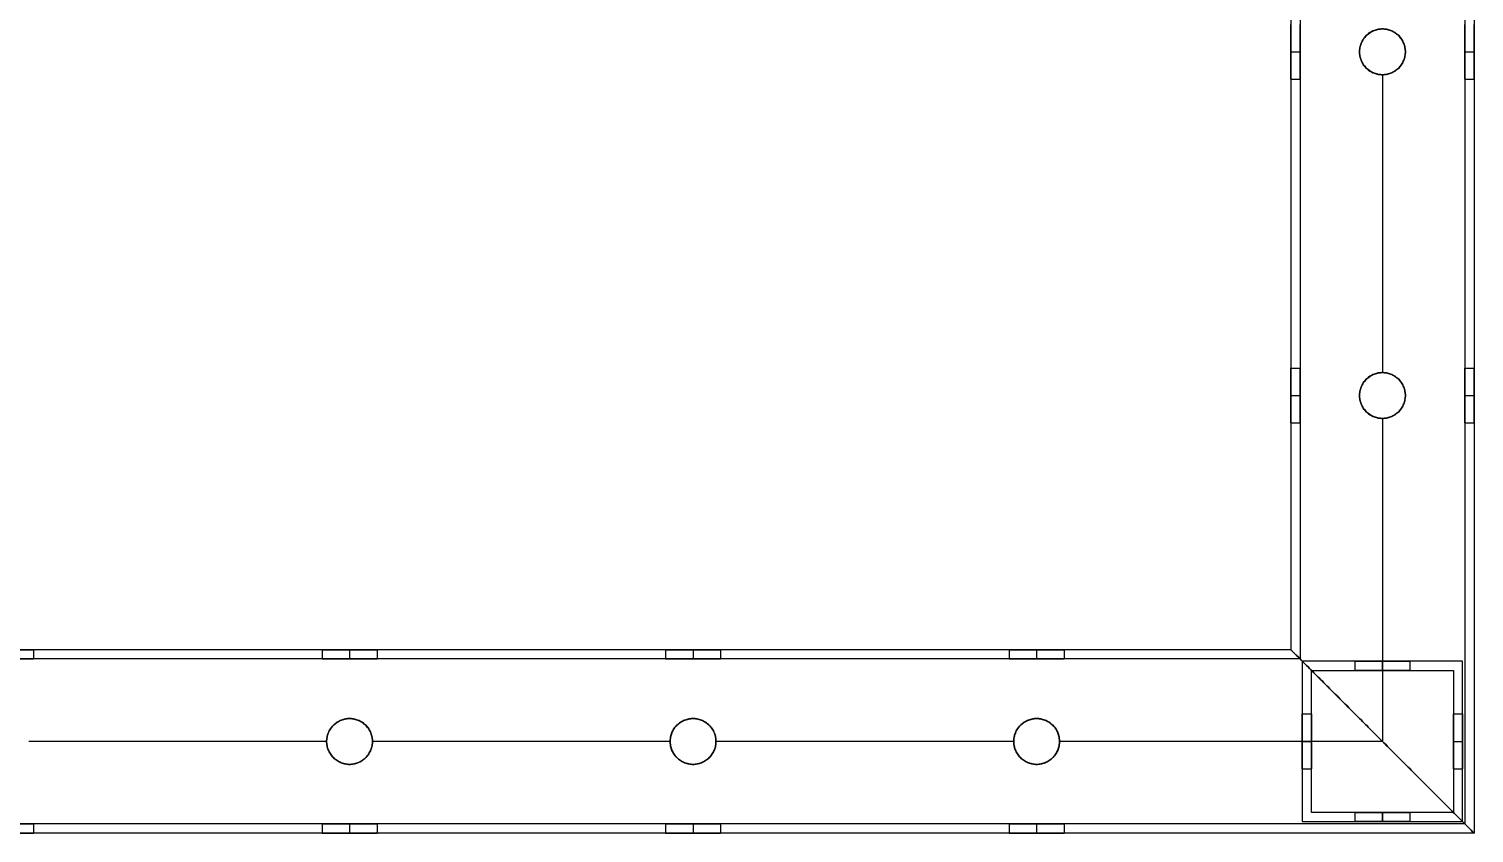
# Model space of a CAD drawing. Header units: millimetres. Extents: x 1279 to 9834, y -699 to 998.
# Drawn here: x 7356 to 7671.5, y -605.7 to -430.2 of the extents above; entities that cross this region are included whole.
import ezdxf

# ---------------------------------------------------------------- set-up
doc = ezdxf.new("R2010")
doc.units = ezdxf.units.MM
doc.header["$MEASUREMENT"] = 0
doc.layers.add('staal', color=7, linetype='Continuous', true_color=0x4c4c4c)

msp = doc.modelspace()

# ---------------------------------------------------------------- linework, layer by layer
at = {"layer": 'staal'}
for p, q in [((7651.49, -430.2, 1923.19), (7651.49, -430.2, 1925.19)), ((7651.49, -430.2, 1885.19), (7651.49, -430.2, 1887.19)), ((7631.49, -435.2, 1899.19), (7633.49, -435.2, 1899.19)), ((7631.49, -435.2, 1911.19), (7633.49, -435.2, 1911.19)), ((7646.49, -435.2, 1885.19), (7646.49, -435.2, 1887.19)), ((7646.49, -435.2, 1923.19), (7646.49, -435.2, 1925.19)), ((7656.49, -435.2, 1923.19), (7656.49, -435.2, 1925.19)), ((7656.49, -435.2, 1885.19), (7656.49, -435.2, 1887.19)), ((7669.49, -435.2, 1899.19), (7671.49, -435.2, 1899.19)), ((7669.49, -435.2, 1911.19), (7671.49, -435.2, 1911.19)), ((7631.49, -441.2, 1905.19), (7633.49, -441.2, 1905.19)), ((7651.49, -440.2, 1923.19), (7651.49, -440.2, 1925.19)), ((7651.49, -440.2, 1885.19), (7651.49, -440.2, 1887.19)), ((7669.49, -441.2, 1905.19), (7671.49, -441.2, 1905.19)), ((7631.49, -504.2, 1905.19), (7633.49, -504.2, 1905.19)), ((7669.49, -504.2, 1905.19), (7671.49, -504.2, 1905.19)), ((7651.49, -505.2, 1923.19), (7651.49, -505.2, 1925.19)), ((7651.49, -505.2, 1885.19), (7651.49, -505.2, 1887.19)), ((7631.49, -510.2, 1899.19), (7633.49, -510.2, 1899.19)), ((7631.49, -510.2, 1911.19), (7633.49, -510.2, 1911.19)), ((7646.49, -510.2, 1885.19), (7646.49, -510.2, 1887.19)), ((7646.49, -510.2, 1923.19), (7646.49, -510.2, 1925.19)), ((7656.49, -510.2, 1923.19), (7656.49, -510.2, 1925.19)), ((7656.49, -510.2, 1885.19), (7656.49, -510.2, 1887.19)), ((7669.49, -510.2, 1899.19), (7671.49, -510.2, 1899.19)), ((7669.49, -510.2, 1911.19), (7671.49, -510.2, 1911.19)), ((7631.49, -516.2, 1905.19), (7633.49, -516.2, 1905.19)), ((7651.49, -515.2, 1923.19), (7651.49, -515.2, 1925.19)), ((7651.49, -515.2, 1885.19), (7651.49, -515.2, 1887.19)), ((7669.49, -516.2, 1905.19), (7671.49, -516.2, 1905.19)), ((7356.99, -565.7, 1905.19), (7356.99, -567.7, 1905.19)), ((7419.99, -565.7, 1905.19), (7419.99, -567.7, 1905.19)), ((7425.99, -565.7, 1911.19), (7425.99, -567.7, 1911.19)), ((7425.99, -565.7, 1899.19), (7425.99, -567.7, 1899.19)), ((7431.99, -565.7, 1905.19), (7431.99, -567.7, 1905.19)), ((7494.99, -565.7, 1905.19), (7494.99, -567.7, 1905.19)), ((7500.99, -565.7, 1911.19), (7500.99, -567.7, 1911.19)), ((7500.99, -565.7, 1899.19), (7500.99, -567.7, 1899.19)), ((7506.99, -565.7, 1905.19), (7506.99, -567.7, 1905.19)), ((7569.99, -565.7, 1905.19), (7569.99, -567.7, 1905.19)), ((7575.99, -565.7, 1911.19), (7575.99, -567.7, 1911.19)), ((7575.99, -565.7, 1899.19), (7575.99, -567.7, 1899.19)), ((7581.99, -565.7, 1905.19), (7581.99, -567.7, 1905.19)), ((7671.49, -605.7, 1885.19), (7631.49, -565.7, 1885.19)), ((7631.49, -565.7, 1910.19), (7633.49, -567.7, 1910.19)), ((7645.49, -568.2, 2590.82), (7645.49, -570.2, 2590.82)), ((7645.49, -568.2, 2515.82), (7645.49, -570.2, 2515.82)), ((7651.49, -570.2, 2460.32), (7651.49, -568.2, 2460.32)), ((7651.49, -570.2, 2628.32), (7651.49, -568.2, 2628.32)), ((7651.49, -568.2, 2596.82), (7651.49, -570.2, 2596.82)), ((7651.49, -568.2, 2584.82), (7651.49, -570.2, 2584.82)), ((7651.49, -568.2, 2521.82), (7651.49, -570.2, 2521.82)), ((7651.49, -568.2, 2509.82), (7651.49, -570.2, 2509.82)), ((7657.49, -568.2, 2590.82), (7657.49, -570.2, 2590.82)), ((7657.49, -568.2, 2515.82), (7657.49, -570.2, 2515.82)), ((7633.99, -579.7, 2515.82), (7635.99, -579.7, 2515.82)), ((7633.99, -579.7, 2590.82), (7635.99, -579.7, 2590.82)), ((7666.99, -579.7, 2515.82), (7668.99, -579.7, 2515.82)), ((7666.99, -579.7, 2590.82), (7668.99, -579.7, 2590.82)), ((7425.99, -580.7, 1885.19), (7425.99, -580.7, 1887.19)), ((7425.99, -580.7, 1923.19), (7425.99, -580.7, 1925.19)), ((7500.99, -580.7, 1885.19), (7500.99, -580.7, 1887.19)), ((7500.99, -580.7, 1923.19), (7500.99, -580.7, 1925.19)), ((7575.99, -580.7, 1885.19), (7575.99, -580.7, 1887.19)), ((7575.99, -580.7, 1923.19), (7575.99, -580.7, 1925.19)), ((7420.99, -585.7, 1923.19), (7420.99, -585.7, 1925.19)), ((7420.99, -585.7, 1885.19), (7420.99, -585.7, 1887.19)), ((7430.99, -585.7, 1923.19), (7430.99, -585.7, 1925.19)), ((7430.99, -585.7, 1885.19), (7430.99, -585.7, 1887.19)), ((7495.99, -585.7, 1923.19), (7495.99, -585.7, 1925.19)), ((7495.99, -585.7, 1885.19), (7495.99, -585.7, 1887.19)), ((7505.99, -585.7, 1923.19), (7505.99, -585.7, 1925.19)), ((7505.99, -585.7, 1885.19), (7505.99, -585.7, 1887.19)), ((7570.99, -585.7, 1923.19), (7570.99, -585.7, 1925.19)), ((7570.99, -585.7, 1885.19), (7570.99, -585.7, 1887.19)), ((7580.99, -585.7, 1923.19), (7580.99, -585.7, 1925.19)), ((7580.99, -585.7, 1885.19), (7580.99, -585.7, 1887.19)), ((7633.99, -585.7, 2460.32), (7635.99, -585.7, 2460.32)), ((7633.99, -585.7, 2628.32), (7635.99, -585.7, 2628.32)), ((7633.99, -585.7, 2521.82), (7635.99, -585.7, 2521.82)), ((7633.99, -585.7, 2509.82), (7635.99, -585.7, 2509.82)), ((7633.99, -585.7, 2596.82), (7635.99, -585.7, 2596.82)), ((7633.99, -585.7, 2584.82), (7635.99, -585.7, 2584.82)), ((7666.99, -585.7, 2460.32), (7668.99, -585.7, 2460.32)), ((7666.99, -585.7, 2628.32), (7668.99, -585.7, 2628.32)), ((7666.99, -585.7, 2521.82), (7668.99, -585.7, 2521.82)), ((7666.99, -585.7, 2509.82), (7668.99, -585.7, 2509.82)), ((7666.99, -585.7, 2596.82), (7668.99, -585.7, 2596.82)), ((7666.99, -585.7, 2584.82), (7668.99, -585.7, 2584.82)), ((7425.99, -590.7, 1923.19), (7425.99, -590.7, 1925.19)), ((7425.99, -590.7, 1885.19), (7425.99, -590.7, 1887.19)), ((7500.99, -590.7, 1923.19), (7500.99, -590.7, 1925.19)), ((7500.99, -590.7, 1885.19), (7500.99, -590.7, 1887.19)), ((7575.99, -590.7, 1923.19), (7575.99, -590.7, 1925.19)), ((7575.99, -590.7, 1885.19), (7575.99, -590.7, 1887.19)), ((7633.99, -591.7, 2515.82), (7635.99, -591.7, 2515.82)), ((7633.99, -591.7, 2590.82), (7635.99, -591.7, 2590.82)), ((7666.99, -591.7, 2515.82), (7668.99, -591.7, 2515.82)), ((7666.99, -591.7, 2590.82), (7668.99, -591.7, 2590.82)), ((7645.49, -601.2, 2590.82), (7645.49, -603.2, 2590.82)), ((7645.49, -601.2, 2515.82), (7645.49, -603.2, 2515.82)), ((7651.49, -603.2, 2460.32), (7651.49, -601.2, 2460.32)), ((7651.49, -603.2, 2628.32), (7651.49, -601.2, 2628.32)), ((7651.49, -601.2, 2596.82), (7651.49, -603.2, 2596.82)), ((7651.49, -601.2, 2584.82), (7651.49, -603.2, 2584.82)), ((7651.49, -601.2, 2521.82), (7651.49, -603.2, 2521.82)), ((7651.49, -601.2, 2509.82), (7651.49, -603.2, 2509.82)), ((7657.49, -601.2, 2590.82), (7657.49, -603.2, 2590.82)), ((7657.49, -601.2, 2515.82), (7657.49, -603.2, 2515.82)), ((7356.99, -603.7, 1905.19), (7356.99, -605.7, 1905.19)), ((7419.99, -603.7, 1905.19), (7419.99, -605.7, 1905.19)), ((7425.99, -603.7, 1911.19), (7425.99, -605.7, 1911.19)), ((7425.99, -603.7, 1899.19), (7425.99, -605.7, 1899.19)), ((7431.99, -603.7, 1905.19), (7431.99, -605.7, 1905.19)), ((7494.99, -603.7, 1905.19), (7494.99, -605.7, 1905.19)), ((7500.99, -603.7, 1911.19), (7500.99, -605.7, 1911.19)), ((7500.99, -603.7, 1899.19), (7500.99, -605.7, 1899.19)), ((7506.99, -603.7, 1905.19), (7506.99, -605.7, 1905.19)), ((7569.99, -603.7, 1905.19), (7569.99, -605.7, 1905.19)), ((7575.99, -603.7, 1911.19), (7575.99, -605.7, 1911.19)), ((7575.99, -603.7, 1899.19), (7575.99, -605.7, 1899.19)), ((7581.99, -603.7, 1905.19), (7581.99, -605.7, 1905.19)), ((7669.49, -603.7, 1910.19), (7671.49, -605.7, 1910.19))]:
    msp.add_line(p, q, dxfattribs=at)
for points in [[(6355.49, 710.3), (7671.49, 710.3), (7671.49, -605.7), (6355.49, -605.7)], [(6395.49, 670.3), (7631.49, 670.3), (7631.49, -565.7), (6395.49, -565.7)]]:
    msp.add_lwpolyline(points, close=True, dxfattribs=at)
for centre in [(7651.49, -435.2, 1885.19), (7651.49, -435.2, 1924.19), (7651.49, -435.2, 1886.19), (7651.49, -510.2, 1885.19), (7651.49, -510.2, 1924.19), (7651.49, -510.2, 1886.19), (7425.99, -585.7, 1885.19), (7425.99, -585.7, 1924.19), (7425.99, -585.7, 1886.19), (7500.99, -585.7, 1885.19), (7500.99, -585.7, 1924.19), (7500.99, -585.7, 1886.19), (7575.99, -585.7, 1885.19), (7575.99, -585.7, 1924.19), (7575.99, -585.7, 1886.19)]:
    msp.add_circle(centre, 5, dxfattribs=at)
for points in [[(7671.49, 710.3, 1885.19), (7671.49, 52.3, 1885.19), (7671.49, -605.7, 1885.19)], [(7671.49, 710.3, 1925.19), (7671.49, 52.3, 1925.19), (7671.49, -605.7, 1925.19)], [(7669.49, 708.3, 1923.19), (7669.49, 52.3, 1923.19), (7669.49, -603.7, 1923.19)], [(7669.49, 708.3, 1887.19), (7669.49, 52.3, 1887.19), (7669.49, -603.7, 1887.19)], [(7633.49, 672.3, 1923.19), (7633.49, 52.3, 1923.19), (7633.49, -567.7, 1923.19)], [(7633.49, 672.3, 1887.19), (7633.49, 52.3, 1887.19), (7633.49, -567.7, 1887.19)], [(7631.49, 670.3, 1885.19), (7631.49, 52.3, 1885.19), (7631.49, -565.7, 1885.19)], [(7631.49, 670.3, 1925.19), (7631.49, 52.3, 1925.19), (7631.49, -565.7, 1925.19)], [(7631.49, -441.2, 1905.19), (7631.49, -472.7, 1905.19), (7631.49, -504.2, 1905.19)], [(7633.49, -441.2, 1905.19), (7633.49, -472.7, 1905.19), (7633.49, -504.2, 1905.19)], [(7651.49, -440.2, 1925.19), (7651.49, -472.7, 1925.19), (7651.49, -505.2, 1925.19)], [(7651.49, -440.2, 1923.19), (7651.49, -472.7, 1923.19), (7651.49, -505.2, 1923.19)], [(7651.49, -440.2, 1887.19), (7651.49, -472.7, 1887.19), (7651.49, -505.2, 1887.19)], [(7651.49, -440.2, 1885.19), (7651.49, -472.7, 1885.19), (7651.49, -505.2, 1885.19)], [(7669.49, -441.2, 1905.19), (7669.49, -472.7, 1905.19), (7669.49, -504.2, 1905.19)], [(7671.49, -441.2, 1905.19), (7671.49, -472.7, 1905.19), (7671.49, -504.2, 1905.19)], [(7631.49, -516.2, 1905.19), (7631.49, -540.95, 1905.19), (7631.49, -565.7, 1905.19)], [(7633.49, -516.2, 1905.19), (7633.49, -541.95, 1905.19), (7633.49, -567.7, 1905.19)], [(7651.49, -515.2, 1925.19), (7651.49, -550.45, 1925.19), (7651.49, -585.7, 1925.19)], [(7651.49, -515.2, 1923.19), (7651.49, -550.45, 1923.19), (7651.49, -585.7, 1923.19)], [(7651.49, -515.2, 1887.19), (7651.49, -550.45, 1887.19), (7651.49, -585.7, 1887.19)], [(7651.49, -515.2, 1885.19), (7651.49, -550.45, 1885.19), (7651.49, -585.7, 1885.19)], [(7669.49, -516.2, 1905.19), (7669.49, -559.95, 1905.19), (7669.49, -603.7, 1905.19)], [(7671.49, -516.2, 1905.19), (7671.49, -560.95, 1905.19), (7671.49, -605.7, 1905.19)], [(7633.49, -567.7, 1923.19), (7013.49, -567.7, 1923.19), (6393.49, -567.7, 1923.19)], [(7633.49, -567.7, 1887.19), (7013.49, -567.7, 1887.19), (6393.49, -567.7, 1887.19)], [(7631.49, -565.7, 1885.19), (7013.49, -565.7, 1885.19), (6395.49, -565.7, 1885.19)], [(7631.49, -565.7, 1925.19), (7013.49, -565.7, 1925.19), (6395.49, -565.7, 1925.19)], [(7419.99, -565.7, 1905.19), (7388.49, -565.7, 1905.19), (7356.99, -565.7, 1905.19)], [(7419.99, -567.7, 1905.19), (7388.49, -567.7, 1905.19), (7356.99, -567.7, 1905.19)], [(7494.99, -565.7, 1905.19), (7463.49, -565.7, 1905.19), (7431.99, -565.7, 1905.19)], [(7494.99, -567.7, 1905.19), (7463.49, -567.7, 1905.19), (7431.99, -567.7, 1905.19)], [(7569.99, -565.7, 1905.19), (7538.49, -565.7, 1905.19), (7506.99, -565.7, 1905.19)], [(7569.99, -567.7, 1905.19), (7538.49, -567.7, 1905.19), (7506.99, -567.7, 1905.19)], [(7631.49, -565.7, 1905.19), (7606.74, -565.7, 1905.19), (7581.99, -565.7, 1905.19)], [(7633.49, -567.7, 1905.19), (7607.74, -567.7, 1905.19), (7581.99, -567.7, 1905.19)], [(7631.49, -565.7, 1885.19), (7631.49, -565.7, 1905.19), (7631.49, -565.7, 1925.19)], [(7671.49, -605.7, 1925.19), (7651.49, -585.7, 1925.19), (7631.49, -565.7, 1925.19)], [(7671.49, -605.7, 1885.19), (7651.49, -585.7, 1885.19), (7631.49, -565.7, 1885.19)], [(7631.49, -565.7, 1885.19), (7631.49, -565.7, 1905.19), (7631.49, -565.7, 1925.19)], [(7631.49, -565.7, 1925.19), (7651.49, -585.7, 1925.19), (7671.49, -605.7, 1925.19)], [(7633.49, -567.7, 1910.19), (7632.49, -566.7, 1910.19), (7631.49, -565.7, 1910.19)], [(7633.49, -567.7, 1923.19), (7651.49, -585.7, 1923.19), (7669.49, -603.7, 1923.19)], [(7633.49, -567.7, 1887.19), (7633.49, -567.7, 1905.19), (7633.49, -567.7, 1923.19)], [(7669.49, -603.7, 1887.19), (7651.49, -585.7, 1887.19), (7633.49, -567.7, 1887.19)], [(7669.49, -603.7, 1923.19), (7651.49, -585.7, 1923.19), (7633.49, -567.7, 1923.19)], [(7633.49, -567.7, 1923.19), (7633.49, -567.7, 1905.19), (7633.49, -567.7, 1887.19)], [(7633.49, -567.7, 1887.19), (7651.49, -585.7, 1887.19), (7669.49, -603.7, 1887.19)], [(7668.99, -568.2, 2460.32), (7651.49, -568.2, 2460.32), (7633.99, -568.2, 2460.32)], [(7633.99, -568.2, 2460.32), (7633.99, -568.2, 2544.32), (7633.99, -568.2, 2628.32)], [(7668.99, -568.2, 2628.32), (7651.49, -568.2, 2628.32), (7633.99, -568.2, 2628.32)], [(7633.99, -568.2, 2460.32), (7633.99, -585.7, 2460.32), (7633.99, -603.2, 2460.32)], [(7633.99, -568.2, 2628.32), (7633.99, -585.7, 2628.32), (7633.99, -603.2, 2628.32)], [(7668.99, -568.2, 2544.32), (7651.49, -568.2, 2544.32), (7633.99, -568.2, 2544.32)], [(7633.99, -568.2, 2544.32), (7633.99, -585.7, 2544.32), (7633.99, -603.2, 2544.32)], [(7635.99, -601.2, 2460.32), (7635.99, -585.7, 2460.32), (7635.99, -570.2, 2460.32)], [(7635.99, -570.2, 2460.32), (7635.99, -570.2, 2544.32), (7635.99, -570.2, 2628.32)], [(7635.99, -601.2, 2628.32), (7635.99, -585.7, 2628.32), (7635.99, -570.2, 2628.32)], [(7635.99, -570.2, 2460.32), (7651.49, -570.2, 2460.32), (7666.99, -570.2, 2460.32)], [(7635.99, -570.2, 2628.32), (7651.49, -570.2, 2628.32), (7666.99, -570.2, 2628.32)], [(7635.99, -601.2, 2544.32), (7635.99, -585.7, 2544.32), (7635.99, -570.2, 2544.32)], [(7635.99, -570.2, 2544.32), (7651.49, -570.2, 2544.32), (7666.99, -570.2, 2544.32)], [(7651.49, -568.2, 2460.32), (7651.49, -568.2, 2485.07), (7651.49, -568.2, 2509.82)], [(7651.49, -568.2, 2521.82), (7651.49, -568.2, 2553.32), (7651.49, -568.2, 2584.82)], [(7651.49, -568.2, 2596.82), (7651.49, -568.2, 2612.57), (7651.49, -568.2, 2628.32)], [(7651.49, -570.2, 2460.32), (7651.49, -570.2, 2485.07), (7651.49, -570.2, 2509.82)], [(7651.49, -570.2, 2521.82), (7651.49, -570.2, 2553.32), (7651.49, -570.2, 2584.82)], [(7651.49, -570.2, 2596.82), (7651.49, -570.2, 2612.57), (7651.49, -570.2, 2628.32)], [(7666.99, -570.2, 2460.32), (7666.99, -570.2, 2544.32), (7666.99, -570.2, 2628.32)], [(7666.99, -570.2, 2460.32), (7666.99, -585.7, 2460.32), (7666.99, -601.2, 2460.32)], [(7666.99, -570.2, 2628.32), (7666.99, -585.7, 2628.32), (7666.99, -601.2, 2628.32)], [(7666.99, -570.2, 2544.32), (7666.99, -585.7, 2544.32), (7666.99, -601.2, 2544.32)], [(7668.99, -603.2, 2460.32), (7668.99, -585.7, 2460.32), (7668.99, -568.2, 2460.32)], [(7668.99, -568.2, 2460.32), (7668.99, -568.2, 2544.32), (7668.99, -568.2, 2628.32)], [(7668.99, -603.2, 2628.32), (7668.99, -585.7, 2628.32), (7668.99, -568.2, 2628.32)], [(7668.99, -603.2, 2544.32), (7668.99, -585.7, 2544.32), (7668.99, -568.2, 2544.32)], [(7420.99, -585.7, 1925.19), (7388.49, -585.7, 1925.19), (7355.99, -585.7, 1925.19)], [(7420.99, -585.7, 1923.19), (7388.49, -585.7, 1923.19), (7355.99, -585.7, 1923.19)], [(7420.99, -585.7, 1887.19), (7388.49, -585.7, 1887.19), (7355.99, -585.7, 1887.19)], [(7420.99, -585.7, 1885.19), (7388.49, -585.7, 1885.19), (7355.99, -585.7, 1885.19)], [(7495.99, -585.7, 1925.19), (7463.49, -585.7, 1925.19), (7430.99, -585.7, 1925.19)], [(7495.99, -585.7, 1923.19), (7463.49, -585.7, 1923.19), (7430.99, -585.7, 1923.19)], [(7495.99, -585.7, 1887.19), (7463.49, -585.7, 1887.19), (7430.99, -585.7, 1887.19)], [(7495.99, -585.7, 1885.19), (7463.49, -585.7, 1885.19), (7430.99, -585.7, 1885.19)], [(7570.99, -585.7, 1925.19), (7538.49, -585.7, 1925.19), (7505.99, -585.7, 1925.19)], [(7570.99, -585.7, 1923.19), (7538.49, -585.7, 1923.19), (7505.99, -585.7, 1923.19)], [(7570.99, -585.7, 1887.19), (7538.49, -585.7, 1887.19), (7505.99, -585.7, 1887.19)], [(7570.99, -585.7, 1885.19), (7538.49, -585.7, 1885.19), (7505.99, -585.7, 1885.19)], [(7651.49, -585.7, 1925.19), (7616.24, -585.7, 1925.19), (7580.99, -585.7, 1925.19)], [(7651.49, -585.7, 1923.19), (7616.24, -585.7, 1923.19), (7580.99, -585.7, 1923.19)], [(7651.49, -585.7, 1887.19), (7616.24, -585.7, 1887.19), (7580.99, -585.7, 1887.19)], [(7651.49, -585.7, 1885.19), (7616.24, -585.7, 1885.19), (7580.99, -585.7, 1885.19)], [(7633.99, -585.7, 2460.32), (7633.99, -585.7, 2485.07), (7633.99, -585.7, 2509.82)], [(7633.99, -585.7, 2521.82), (7633.99, -585.7, 2553.32), (7633.99, -585.7, 2584.82)], [(7633.99, -585.7, 2596.82), (7633.99, -585.7, 2612.57), (7633.99, -585.7, 2628.32)], [(7635.99, -585.7, 2460.32), (7635.99, -585.7, 2485.07), (7635.99, -585.7, 2509.82)], [(7635.99, -585.7, 2521.82), (7635.99, -585.7, 2553.32), (7635.99, -585.7, 2584.82)], [(7635.99, -585.7, 2596.82), (7635.99, -585.7, 2612.57), (7635.99, -585.7, 2628.32)], [(7651.49, -585.7, 1885.19), (7651.49, -585.7, 1886.19), (7651.49, -585.7, 1887.19)], [(7651.49, -585.7, 1923.19), (7651.49, -585.7, 1924.19), (7651.49, -585.7, 1925.19)], [(7651.64, -585.85, 1925.19), (7651.64, -585.85, 1924.19), (7651.64, -585.85, 1923.19)], [(7651.64, -585.85, 1887.19), (7651.64, -585.85, 1886.19), (7651.64, -585.85, 1885.19)], [(7666.99, -585.7, 2460.32), (7666.99, -585.7, 2485.07), (7666.99, -585.7, 2509.82)], [(7666.99, -585.7, 2521.82), (7666.99, -585.7, 2553.32), (7666.99, -585.7, 2584.82)], [(7666.99, -585.7, 2596.82), (7666.99, -585.7, 2612.57), (7666.99, -585.7, 2628.32)], [(7668.99, -585.7, 2460.32), (7668.99, -585.7, 2485.07), (7668.99, -585.7, 2509.82)], [(7668.99, -585.7, 2521.82), (7668.99, -585.7, 2553.32), (7668.99, -585.7, 2584.82)], [(7668.99, -585.7, 2596.82), (7668.99, -585.7, 2612.57), (7668.99, -585.7, 2628.32)], [(7635.99, -601.2, 2460.32), (7635.99, -601.2, 2544.32), (7635.99, -601.2, 2628.32)], [(7666.99, -601.2, 2460.32), (7651.49, -601.2, 2460.32), (7635.99, -601.2, 2460.32)], [(7666.99, -601.2, 2628.32), (7651.49, -601.2, 2628.32), (7635.99, -601.2, 2628.32)], [(7666.99, -601.2, 2544.32), (7651.49, -601.2, 2544.32), (7635.99, -601.2, 2544.32)], [(7651.49, -601.2, 2460.32), (7651.49, -601.2, 2485.07), (7651.49, -601.2, 2509.82)], [(7651.49, -601.2, 2521.82), (7651.49, -601.2, 2553.32), (7651.49, -601.2, 2584.82)], [(7651.49, -601.2, 2596.82), (7651.49, -601.2, 2612.57), (7651.49, -601.2, 2628.32)], [(7666.99, -601.2, 2460.32), (7666.99, -601.2, 2544.32), (7666.99, -601.2, 2628.32)], [(7671.49, -605.7, 1885.19), (7013.49, -605.7, 1885.19), (6355.49, -605.7, 1885.19)], [(7671.49, -605.7, 1925.19), (7013.49, -605.7, 1925.19), (6355.49, -605.7, 1925.19)], [(7669.49, -603.7, 1923.19), (7013.49, -603.7, 1923.19), (6357.49, -603.7, 1923.19)], [(7669.49, -603.7, 1887.19), (7013.49, -603.7, 1887.19), (6357.49, -603.7, 1887.19)], [(7419.99, -603.7, 1905.19), (7388.49, -603.7, 1905.19), (7356.99, -603.7, 1905.19)], [(7419.99, -605.7, 1905.19), (7388.49, -605.7, 1905.19), (7356.99, -605.7, 1905.19)], [(7494.99, -603.7, 1905.19), (7463.49, -603.7, 1905.19), (7431.99, -603.7, 1905.19)], [(7494.99, -605.7, 1905.19), (7463.49, -605.7, 1905.19), (7431.99, -605.7, 1905.19)], [(7569.99, -603.7, 1905.19), (7538.49, -603.7, 1905.19), (7506.99, -603.7, 1905.19)], [(7569.99, -605.7, 1905.19), (7538.49, -605.7, 1905.19), (7506.99, -605.7, 1905.19)], [(7669.49, -603.7, 1905.19), (7625.74, -603.7, 1905.19), (7581.99, -603.7, 1905.19)], [(7671.49, -605.7, 1905.19), (7626.74, -605.7, 1905.19), (7581.99, -605.7, 1905.19)], [(7633.99, -603.2, 2460.32), (7651.49, -603.2, 2460.32), (7668.99, -603.2, 2460.32)], [(7633.99, -603.2, 2628.32), (7651.49, -603.2, 2628.32), (7668.99, -603.2, 2628.32)], [(7633.99, -603.2, 2460.32), (7633.99, -603.2, 2544.32), (7633.99, -603.2, 2628.32)], [(7633.99, -603.2, 2544.32), (7651.49, -603.2, 2544.32), (7668.99, -603.2, 2544.32)], [(7651.49, -603.2, 2460.32), (7651.49, -603.2, 2485.07), (7651.49, -603.2, 2509.82)], [(7651.49, -603.2, 2521.82), (7651.49, -603.2, 2553.32), (7651.49, -603.2, 2584.82)], [(7651.49, -603.2, 2596.82), (7651.49, -603.2, 2612.57), (7651.49, -603.2, 2628.32)], [(7668.99, -603.2, 2460.32), (7668.99, -603.2, 2544.32), (7668.99, -603.2, 2628.32)], [(7669.49, -603.7, 1923.19), (7669.49, -603.7, 1905.19), (7669.49, -603.7, 1887.19)], [(7669.49, -603.7, 1887.19), (7669.49, -603.7, 1905.19), (7669.49, -603.7, 1923.19)], [(7671.49, -605.7, 1910.19), (7670.49, -604.7, 1910.19), (7669.49, -603.7, 1910.19)], [(7671.49, -605.7, 1885.19), (7671.49, -605.7, 1905.19), (7671.49, -605.7, 1925.19)], [(7671.49, -605.7, 1885.19), (7671.49, -605.7, 1905.19), (7671.49, -605.7, 1925.19)]]:
    msp.add_open_spline(points, degree=2, dxfattribs=at)
for points, weights, knots in [([(7631.49, -435.2, 1899.19), (7631.49, -441.2, 1899.19), (7631.49, -441.2, 1905.19), (7631.49, -441.2, 1911.19), (7631.49, -435.2, 1911.19), (7631.49, -429.2, 1911.19), (7631.49, -429.2, 1905.19), (7631.49, -429.2, 1899.19), (7631.49, -435.2, 1899.19)], [1, 0.707106781187, 1, 0.707106781187, 1, 0.707106781187, 1, 0.707106781187, 1], [-31.415927, -31.415927, -31.415927, -23.561945, -23.561945, -15.707963, -15.707963, -7.853982, -7.853982, 0, 0, 0]), ([(7633.49, -435.2, 1899.19), (7633.49, -429.2, 1899.19), (7633.49, -429.2, 1905.19), (7633.49, -429.2, 1911.19), (7633.49, -435.2, 1911.19), (7633.49, -441.2, 1911.19), (7633.49, -441.2, 1905.19), (7633.49, -441.2, 1899.19), (7633.49, -435.2, 1899.19)], [1, 0.707106781187, 1, 0.707106781187, 1, 0.707106781187, 1, 0.707106781187, 1], [0, 0, 0, 7.853982, 7.853982, 15.707963, 15.707963, 23.561945, 23.561945, 31.415927, 31.415927, 31.415927]), ([(7646.49, -435.2, 1925.19), (7646.49, -440.2, 1925.19), (7651.49, -440.2, 1925.19), (7656.49, -440.2, 1925.19), (7656.49, -435.2, 1925.19), (7656.49, -430.2, 1925.19), (7651.49, -430.2, 1925.19), (7646.49, -430.2, 1925.19), (7646.49, -435.2, 1925.19)], [1, 0.707106781187, 1, 0.707106781187, 1, 0.707106781187, 1, 0.707106781187, 1], [-31.415927, -31.415927, -31.415927, -23.561945, -23.561945, -15.707963, -15.707963, -7.853982, -7.853982, 0, 0, 0]), ([(7646.49, -435.2, 1923.19), (7646.49, -430.2, 1923.19), (7651.49, -430.2, 1923.19), (7656.49, -430.2, 1923.19), (7656.49, -435.2, 1923.19), (7656.49, -440.2, 1923.19), (7651.49, -440.2, 1923.19), (7646.49, -440.2, 1923.19), (7646.49, -435.2, 1923.19)], [1, 0.707106781187, 1, 0.707106781187, 1, 0.707106781187, 1, 0.707106781187, 1], [0, 0, 0, 7.853982, 7.853982, 15.707963, 15.707963, 23.561945, 23.561945, 31.415927, 31.415927, 31.415927]), ([(7646.49, -435.2, 1887.19), (7646.49, -440.2, 1887.19), (7651.49, -440.2, 1887.19), (7656.49, -440.2, 1887.19), (7656.49, -435.2, 1887.19), (7656.49, -430.2, 1887.19), (7651.49, -430.2, 1887.19), (7646.49, -430.2, 1887.19), (7646.49, -435.2, 1887.19)], [1, 0.707106781187, 1, 0.707106781187, 1, 0.707106781187, 1, 0.707106781187, 1], [-31.415927, -31.415927, -31.415927, -23.561945, -23.561945, -15.707963, -15.707963, -7.853982, -7.853982, 0, 0, 0]), ([(7669.49, -435.2, 1899.19), (7669.49, -441.2, 1899.19), (7669.49, -441.2, 1905.19), (7669.49, -441.2, 1911.19), (7669.49, -435.2, 1911.19), (7669.49, -429.2, 1911.19), (7669.49, -429.2, 1905.19), (7669.49, -429.2, 1899.19), (7669.49, -435.2, 1899.19)], [1, 0.707106781187, 1, 0.707106781187, 1, 0.707106781187, 1, 0.707106781187, 1], [-31.415927, -31.415927, -31.415927, -23.561945, -23.561945, -15.707963, -15.707963, -7.853982, -7.853982, 0, 0, 0]), ([(7671.49, -435.2, 1899.19), (7671.49, -429.2, 1899.19), (7671.49, -429.2, 1905.19), (7671.49, -429.2, 1911.19), (7671.49, -435.2, 1911.19), (7671.49, -441.2, 1911.19), (7671.49, -441.2, 1905.19), (7671.49, -441.2, 1899.19), (7671.49, -435.2, 1899.19)], [1, 0.707106781187, 1, 0.707106781187, 1, 0.707106781187, 1, 0.707106781187, 1], [0, 0, 0, 7.853982, 7.853982, 15.707963, 15.707963, 23.561945, 23.561945, 31.415927, 31.415927, 31.415927]), ([(7631.49, -510.2, 1899.19), (7631.49, -516.2, 1899.19), (7631.49, -516.2, 1905.19), (7631.49, -516.2, 1911.19), (7631.49, -510.2, 1911.19), (7631.49, -504.2, 1911.19), (7631.49, -504.2, 1905.19), (7631.49, -504.2, 1899.19), (7631.49, -510.2, 1899.19)], [1, 0.707106781187, 1, 0.707106781187, 1, 0.707106781187, 1, 0.707106781187, 1], [-31.415927, -31.415927, -31.415927, -23.561945, -23.561945, -15.707963, -15.707963, -7.853982, -7.853982, 0, 0, 0]), ([(7633.49, -510.2, 1899.19), (7633.49, -504.2, 1899.19), (7633.49, -504.2, 1905.19), (7633.49, -504.2, 1911.19), (7633.49, -510.2, 1911.19), (7633.49, -516.2, 1911.19), (7633.49, -516.2, 1905.19), (7633.49, -516.2, 1899.19), (7633.49, -510.2, 1899.19)], [1, 0.707106781187, 1, 0.707106781187, 1, 0.707106781187, 1, 0.707106781187, 1], [0, 0, 0, 7.853982, 7.853982, 15.707963, 15.707963, 23.561945, 23.561945, 31.415927, 31.415927, 31.415927]), ([(7669.49, -510.2, 1899.19), (7669.49, -516.2, 1899.19), (7669.49, -516.2, 1905.19), (7669.49, -516.2, 1911.19), (7669.49, -510.2, 1911.19), (7669.49, -504.2, 1911.19), (7669.49, -504.2, 1905.19), (7669.49, -504.2, 1899.19), (7669.49, -510.2, 1899.19)], [1, 0.707106781187, 1, 0.707106781187, 1, 0.707106781187, 1, 0.707106781187, 1], [-31.415927, -31.415927, -31.415927, -23.561945, -23.561945, -15.707963, -15.707963, -7.853982, -7.853982, 0, 0, 0]), ([(7671.49, -510.2, 1899.19), (7671.49, -504.2, 1899.19), (7671.49, -504.2, 1905.19), (7671.49, -504.2, 1911.19), (7671.49, -510.2, 1911.19), (7671.49, -516.2, 1911.19), (7671.49, -516.2, 1905.19), (7671.49, -516.2, 1899.19), (7671.49, -510.2, 1899.19)], [1, 0.707106781187, 1, 0.707106781187, 1, 0.707106781187, 1, 0.707106781187, 1], [0, 0, 0, 7.853982, 7.853982, 15.707963, 15.707963, 23.561945, 23.561945, 31.415927, 31.415927, 31.415927]), ([(7646.49, -510.2, 1925.19), (7646.49, -515.2, 1925.19), (7651.49, -515.2, 1925.19), (7656.49, -515.2, 1925.19), (7656.49, -510.2, 1925.19), (7656.49, -505.2, 1925.19), (7651.49, -505.2, 1925.19), (7646.49, -505.2, 1925.19), (7646.49, -510.2, 1925.19)], [1, 0.707106781187, 1, 0.707106781187, 1, 0.707106781187, 1, 0.707106781187, 1], [-31.415927, -31.415927, -31.415927, -23.561945, -23.561945, -15.707963, -15.707963, -7.853982, -7.853982, 0, 0, 0]), ([(7646.49, -510.2, 1923.19), (7646.49, -505.2, 1923.19), (7651.49, -505.2, 1923.19), (7656.49, -505.2, 1923.19), (7656.49, -510.2, 1923.19), (7656.49, -515.2, 1923.19), (7651.49, -515.2, 1923.19), (7646.49, -515.2, 1923.19), (7646.49, -510.2, 1923.19)], [1, 0.707106781187, 1, 0.707106781187, 1, 0.707106781187, 1, 0.707106781187, 1], [0, 0, 0, 7.853982, 7.853982, 15.707963, 15.707963, 23.561945, 23.561945, 31.415927, 31.415927, 31.415927]), ([(7646.49, -510.2, 1887.19), (7646.49, -515.2, 1887.19), (7651.49, -515.2, 1887.19), (7656.49, -515.2, 1887.19), (7656.49, -510.2, 1887.19), (7656.49, -505.2, 1887.19), (7651.49, -505.2, 1887.19), (7646.49, -505.2, 1887.19), (7646.49, -510.2, 1887.19)], [1, 0.707106781187, 1, 0.707106781187, 1, 0.707106781187, 1, 0.707106781187, 1], [-31.415927, -31.415927, -31.415927, -23.561945, -23.561945, -15.707963, -15.707963, -7.853982, -7.853982, 0, 0, 0]), ([(7350.99, -565.7, 1911.19), (7356.99, -565.7, 1911.19), (7356.99, -565.7, 1905.19), (7356.99, -565.7, 1899.19), (7350.99, -565.7, 1899.19), (7344.99, -565.7, 1899.19), (7344.99, -565.7, 1905.19), (7344.99, -565.7, 1911.19), (7350.99, -565.7, 1911.19)], [1, 0.707106781187, 1, 0.707106781187, 1, 0.707106781187, 1, 0.707106781187, 1], [0, 0, 0, 7.853982, 7.853982, 15.707963, 15.707963, 23.561945, 23.561945, 31.415927, 31.415927, 31.415927]), ([(7350.99, -567.7, 1911.19), (7344.99, -567.7, 1911.19), (7344.99, -567.7, 1905.19), (7344.99, -567.7, 1899.19), (7350.99, -567.7, 1899.19), (7356.99, -567.7, 1899.19), (7356.99, -567.7, 1905.19), (7356.99, -567.7, 1911.19), (7350.99, -567.7, 1911.19)], [1, 0.707106781187, 1, 0.707106781187, 1, 0.707106781187, 1, 0.707106781187, 1], [-31.415927, -31.415927, -31.415927, -23.561945, -23.561945, -15.707963, -15.707963, -7.853982, -7.853982, 0, 0, 0]), ([(7425.99, -565.7, 1911.19), (7431.99, -565.7, 1911.19), (7431.99, -565.7, 1905.19), (7431.99, -565.7, 1899.19), (7425.99, -565.7, 1899.19), (7419.99, -565.7, 1899.19), (7419.99, -565.7, 1905.19), (7419.99, -565.7, 1911.19), (7425.99, -565.7, 1911.19)], [1, 0.707106781187, 1, 0.707106781187, 1, 0.707106781187, 1, 0.707106781187, 1], [0, 0, 0, 7.853982, 7.853982, 15.707963, 15.707963, 23.561945, 23.561945, 31.415927, 31.415927, 31.415927]), ([(7425.99, -567.7, 1911.19), (7419.99, -567.7, 1911.19), (7419.99, -567.7, 1905.19), (7419.99, -567.7, 1899.19), (7425.99, -567.7, 1899.19), (7431.99, -567.7, 1899.19), (7431.99, -567.7, 1905.19), (7431.99, -567.7, 1911.19), (7425.99, -567.7, 1911.19)], [1, 0.707106781187, 1, 0.707106781187, 1, 0.707106781187, 1, 0.707106781187, 1], [-31.415927, -31.415927, -31.415927, -23.561945, -23.561945, -15.707963, -15.707963, -7.853982, -7.853982, 0, 0, 0]), ([(7500.99, -565.7, 1911.19), (7506.99, -565.7, 1911.19), (7506.99, -565.7, 1905.19), (7506.99, -565.7, 1899.19), (7500.99, -565.7, 1899.19), (7494.99, -565.7, 1899.19), (7494.99, -565.7, 1905.19), (7494.99, -565.7, 1911.19), (7500.99, -565.7, 1911.19)], [1, 0.707106781187, 1, 0.707106781187, 1, 0.707106781187, 1, 0.707106781187, 1], [0, 0, 0, 7.853982, 7.853982, 15.707963, 15.707963, 23.561945, 23.561945, 31.415927, 31.415927, 31.415927]), ([(7500.99, -567.7, 1911.19), (7494.99, -567.7, 1911.19), (7494.99, -567.7, 1905.19), (7494.99, -567.7, 1899.19), (7500.99, -567.7, 1899.19), (7506.99, -567.7, 1899.19), (7506.99, -567.7, 1905.19), (7506.99, -567.7, 1911.19), (7500.99, -567.7, 1911.19)], [1, 0.707106781187, 1, 0.707106781187, 1, 0.707106781187, 1, 0.707106781187, 1], [-31.415927, -31.415927, -31.415927, -23.561945, -23.561945, -15.707963, -15.707963, -7.853982, -7.853982, 0, 0, 0]), ([(7575.99, -565.7, 1911.19), (7581.99, -565.7, 1911.19), (7581.99, -565.7, 1905.19), (7581.99, -565.7, 1899.19), (7575.99, -565.7, 1899.19), (7569.99, -565.7, 1899.19), (7569.99, -565.7, 1905.19), (7569.99, -565.7, 1911.19), (7575.99, -565.7, 1911.19)], [1, 0.707106781187, 1, 0.707106781187, 1, 0.707106781187, 1, 0.707106781187, 1], [0, 0, 0, 7.853982, 7.853982, 15.707963, 15.707963, 23.561945, 23.561945, 31.415927, 31.415927, 31.415927]), ([(7575.99, -567.7, 1911.19), (7569.99, -567.7, 1911.19), (7569.99, -567.7, 1905.19), (7569.99, -567.7, 1899.19), (7575.99, -567.7, 1899.19), (7581.99, -567.7, 1899.19), (7581.99, -567.7, 1905.19), (7581.99, -567.7, 1911.19), (7575.99, -567.7, 1911.19)], [1, 0.707106781187, 1, 0.707106781187, 1, 0.707106781187, 1, 0.707106781187, 1], [-31.415927, -31.415927, -31.415927, -23.561945, -23.561945, -15.707963, -15.707963, -7.853982, -7.853982, 0, 0, 0]), ([(7657.49, -568.2, 2590.82), (7657.49, -568.2, 2596.82), (7651.49, -568.2, 2596.82), (7645.49, -568.2, 2596.82), (7645.49, -568.2, 2590.82), (7645.49, -568.2, 2584.82), (7651.49, -568.2, 2584.82), (7657.49, -568.2, 2584.82), (7657.49, -568.2, 2590.82)], [1, 0.707106781187, 1, 0.707106781187, 1, 0.707106781187, 1, 0.707106781187, 1], [0, 0, 0, 7.853982, 7.853982, 15.707963, 15.707963, 23.561945, 23.561945, 31.415927, 31.415927, 31.415927]), ([(7657.49, -568.2, 2515.82), (7657.49, -568.2, 2521.82), (7651.49, -568.2, 2521.82), (7645.49, -568.2, 2521.82), (7645.49, -568.2, 2515.82), (7645.49, -568.2, 2509.82), (7651.49, -568.2, 2509.82), (7657.49, -568.2, 2509.82), (7657.49, -568.2, 2515.82)], [1, 0.707106781187, 1, 0.707106781187, 1, 0.707106781187, 1, 0.707106781187, 1], [0, 0, 0, 7.853982, 7.853982, 15.707963, 15.707963, 23.561945, 23.561945, 31.415927, 31.415927, 31.415927]), ([(7657.49, -570.2, 2590.82), (7657.49, -570.2, 2584.82), (7651.49, -570.2, 2584.82), (7645.49, -570.2, 2584.82), (7645.49, -570.2, 2590.82), (7645.49, -570.2, 2596.82), (7651.49, -570.2, 2596.82), (7657.49, -570.2, 2596.82), (7657.49, -570.2, 2590.82)], [1, 0.707106781187, 1, 0.707106781187, 1, 0.707106781187, 1, 0.707106781187, 1], [-31.415927, -31.415927, -31.415927, -23.561945, -23.561945, -15.707963, -15.707963, -7.853982, -7.853982, 0, 0, 0]), ([(7657.49, -570.2, 2515.82), (7657.49, -570.2, 2509.82), (7651.49, -570.2, 2509.82), (7645.49, -570.2, 2509.82), (7645.49, -570.2, 2515.82), (7645.49, -570.2, 2521.82), (7651.49, -570.2, 2521.82), (7657.49, -570.2, 2521.82), (7657.49, -570.2, 2515.82)], [1, 0.707106781187, 1, 0.707106781187, 1, 0.707106781187, 1, 0.707106781187, 1], [-31.415927, -31.415927, -31.415927, -23.561945, -23.561945, -15.707963, -15.707963, -7.853982, -7.853982, 0, 0, 0]), ([(7633.99, -579.7, 2515.82), (7633.99, -579.7, 2521.82), (7633.99, -585.7, 2521.82), (7633.99, -591.7, 2521.82), (7633.99, -591.7, 2515.82), (7633.99, -591.7, 2509.82), (7633.99, -585.7, 2509.82), (7633.99, -579.7, 2509.82), (7633.99, -579.7, 2515.82)], [1, 0.707106781187, 1, 0.707106781187, 1, 0.707106781187, 1, 0.707106781187, 1], [0, 0, 0, 7.853982, 7.853982, 15.707963, 15.707963, 23.561945, 23.561945, 31.415927, 31.415927, 31.415927]), ([(7633.99, -579.7, 2590.82), (7633.99, -579.7, 2596.82), (7633.99, -585.7, 2596.82), (7633.99, -591.7, 2596.82), (7633.99, -591.7, 2590.82), (7633.99, -591.7, 2584.82), (7633.99, -585.7, 2584.82), (7633.99, -579.7, 2584.82), (7633.99, -579.7, 2590.82)], [1, 0.707106781187, 1, 0.707106781187, 1, 0.707106781187, 1, 0.707106781187, 1], [0, 0, 0, 7.853982, 7.853982, 15.707963, 15.707963, 23.561945, 23.561945, 31.415927, 31.415927, 31.415927]), ([(7635.99, -579.7, 2515.82), (7635.99, -579.7, 2509.82), (7635.99, -585.7, 2509.82), (7635.99, -591.7, 2509.82), (7635.99, -591.7, 2515.82), (7635.99, -591.7, 2521.82), (7635.99, -585.7, 2521.82), (7635.99, -579.7, 2521.82), (7635.99, -579.7, 2515.82)], [1, 0.707106781187, 1, 0.707106781187, 1, 0.707106781187, 1, 0.707106781187, 1], [-31.415927, -31.415927, -31.415927, -23.561945, -23.561945, -15.707963, -15.707963, -7.853982, -7.853982, 0, 0, 0]), ([(7635.99, -579.7, 2590.82), (7635.99, -579.7, 2584.82), (7635.99, -585.7, 2584.82), (7635.99, -591.7, 2584.82), (7635.99, -591.7, 2590.82), (7635.99, -591.7, 2596.82), (7635.99, -585.7, 2596.82), (7635.99, -579.7, 2596.82), (7635.99, -579.7, 2590.82)], [1, 0.707106781187, 1, 0.707106781187, 1, 0.707106781187, 1, 0.707106781187, 1], [-31.415927, -31.415927, -31.415927, -23.561945, -23.561945, -15.707963, -15.707963, -7.853982, -7.853982, 0, 0, 0]), ([(7666.99, -579.7, 2515.82), (7666.99, -579.7, 2521.82), (7666.99, -585.7, 2521.82), (7666.99, -591.7, 2521.82), (7666.99, -591.7, 2515.82), (7666.99, -591.7, 2509.82), (7666.99, -585.7, 2509.82), (7666.99, -579.7, 2509.82), (7666.99, -579.7, 2515.82)], [1, 0.707106781187, 1, 0.707106781187, 1, 0.707106781187, 1, 0.707106781187, 1], [0, 0, 0, 7.853982, 7.853982, 15.707963, 15.707963, 23.561945, 23.561945, 31.415927, 31.415927, 31.415927]), ([(7666.99, -579.7, 2590.82), (7666.99, -579.7, 2596.82), (7666.99, -585.7, 2596.82), (7666.99, -591.7, 2596.82), (7666.99, -591.7, 2590.82), (7666.99, -591.7, 2584.82), (7666.99, -585.7, 2584.82), (7666.99, -579.7, 2584.82), (7666.99, -579.7, 2590.82)], [1, 0.707106781187, 1, 0.707106781187, 1, 0.707106781187, 1, 0.707106781187, 1], [0, 0, 0, 7.853982, 7.853982, 15.707963, 15.707963, 23.561945, 23.561945, 31.415927, 31.415927, 31.415927]), ([(7668.99, -579.7, 2515.82), (7668.99, -579.7, 2509.82), (7668.99, -585.7, 2509.82), (7668.99, -591.7, 2509.82), (7668.99, -591.7, 2515.82), (7668.99, -591.7, 2521.82), (7668.99, -585.7, 2521.82), (7668.99, -579.7, 2521.82), (7668.99, -579.7, 2515.82)], [1, 0.707106781187, 1, 0.707106781187, 1, 0.707106781187, 1, 0.707106781187, 1], [-31.415927, -31.415927, -31.415927, -23.561945, -23.561945, -15.707963, -15.707963, -7.853982, -7.853982, 0, 0, 0]), ([(7668.99, -579.7, 2590.82), (7668.99, -579.7, 2584.82), (7668.99, -585.7, 2584.82), (7668.99, -591.7, 2584.82), (7668.99, -591.7, 2590.82), (7668.99, -591.7, 2596.82), (7668.99, -585.7, 2596.82), (7668.99, -579.7, 2596.82), (7668.99, -579.7, 2590.82)], [1, 0.707106781187, 1, 0.707106781187, 1, 0.707106781187, 1, 0.707106781187, 1], [-31.415927, -31.415927, -31.415927, -23.561945, -23.561945, -15.707963, -15.707963, -7.853982, -7.853982, 0, 0, 0]), ([(7425.99, -580.7, 1925.19), (7420.99, -580.7, 1925.19), (7420.99, -585.7, 1925.19), (7420.99, -590.7, 1925.19), (7425.99, -590.7, 1925.19), (7430.99, -590.7, 1925.19), (7430.99, -585.7, 1925.19), (7430.99, -580.7, 1925.19), (7425.99, -580.7, 1925.19)], [1, 0.707106781187, 1, 0.707106781187, 1, 0.707106781187, 1, 0.707106781187, 1], [-31.415927, -31.415927, -31.415927, -23.561945, -23.561945, -15.707963, -15.707963, -7.853982, -7.853982, 0, 0, 0]), ([(7425.99, -580.7, 1923.19), (7430.99, -580.7, 1923.19), (7430.99, -585.7, 1923.19), (7430.99, -590.7, 1923.19), (7425.99, -590.7, 1923.19), (7420.99, -590.7, 1923.19), (7420.99, -585.7, 1923.19), (7420.99, -580.7, 1923.19), (7425.99, -580.7, 1923.19)], [1, 0.707106781187, 1, 0.707106781187, 1, 0.707106781187, 1, 0.707106781187, 1], [0, 0, 0, 7.853982, 7.853982, 15.707963, 15.707963, 23.561945, 23.561945, 31.415927, 31.415927, 31.415927]), ([(7425.99, -580.7, 1887.19), (7420.99, -580.7, 1887.19), (7420.99, -585.7, 1887.19), (7420.99, -590.7, 1887.19), (7425.99, -590.7, 1887.19), (7430.99, -590.7, 1887.19), (7430.99, -585.7, 1887.19), (7430.99, -580.7, 1887.19), (7425.99, -580.7, 1887.19)], [1, 0.707106781187, 1, 0.707106781187, 1, 0.707106781187, 1, 0.707106781187, 1], [-31.415927, -31.415927, -31.415927, -23.561945, -23.561945, -15.707963, -15.707963, -7.853982, -7.853982, 0, 0, 0]), ([(7500.99, -580.7, 1925.19), (7495.99, -580.7, 1925.19), (7495.99, -585.7, 1925.19), (7495.99, -590.7, 1925.19), (7500.99, -590.7, 1925.19), (7505.99, -590.7, 1925.19), (7505.99, -585.7, 1925.19), (7505.99, -580.7, 1925.19), (7500.99, -580.7, 1925.19)], [1, 0.707106781187, 1, 0.707106781187, 1, 0.707106781187, 1, 0.707106781187, 1], [-31.415927, -31.415927, -31.415927, -23.561945, -23.561945, -15.707963, -15.707963, -7.853982, -7.853982, 0, 0, 0]), ([(7500.99, -580.7, 1923.19), (7505.99, -580.7, 1923.19), (7505.99, -585.7, 1923.19), (7505.99, -590.7, 1923.19), (7500.99, -590.7, 1923.19), (7495.99, -590.7, 1923.19), (7495.99, -585.7, 1923.19), (7495.99, -580.7, 1923.19), (7500.99, -580.7, 1923.19)], [1, 0.707106781187, 1, 0.707106781187, 1, 0.707106781187, 1, 0.707106781187, 1], [0, 0, 0, 7.853982, 7.853982, 15.707963, 15.707963, 23.561945, 23.561945, 31.415927, 31.415927, 31.415927]), ([(7500.99, -580.7, 1887.19), (7495.99, -580.7, 1887.19), (7495.99, -585.7, 1887.19), (7495.99, -590.7, 1887.19), (7500.99, -590.7, 1887.19), (7505.99, -590.7, 1887.19), (7505.99, -585.7, 1887.19), (7505.99, -580.7, 1887.19), (7500.99, -580.7, 1887.19)], [1, 0.707106781187, 1, 0.707106781187, 1, 0.707106781187, 1, 0.707106781187, 1], [-31.415927, -31.415927, -31.415927, -23.561945, -23.561945, -15.707963, -15.707963, -7.853982, -7.853982, 0, 0, 0]), ([(7575.99, -580.7, 1925.19), (7570.99, -580.7, 1925.19), (7570.99, -585.7, 1925.19), (7570.99, -590.7, 1925.19), (7575.99, -590.7, 1925.19), (7580.99, -590.7, 1925.19), (7580.99, -585.7, 1925.19), (7580.99, -580.7, 1925.19), (7575.99, -580.7, 1925.19)], [1, 0.707106781187, 1, 0.707106781187, 1, 0.707106781187, 1, 0.707106781187, 1], [-31.415927, -31.415927, -31.415927, -23.561945, -23.561945, -15.707963, -15.707963, -7.853982, -7.853982, 0, 0, 0]), ([(7575.99, -580.7, 1923.19), (7580.99, -580.7, 1923.19), (7580.99, -585.7, 1923.19), (7580.99, -590.7, 1923.19), (7575.99, -590.7, 1923.19), (7570.99, -590.7, 1923.19), (7570.99, -585.7, 1923.19), (7570.99, -580.7, 1923.19), (7575.99, -580.7, 1923.19)], [1, 0.707106781187, 1, 0.707106781187, 1, 0.707106781187, 1, 0.707106781187, 1], [0, 0, 0, 7.853982, 7.853982, 15.707963, 15.707963, 23.561945, 23.561945, 31.415927, 31.415927, 31.415927]), ([(7575.99, -580.7, 1887.19), (7570.99, -580.7, 1887.19), (7570.99, -585.7, 1887.19), (7570.99, -590.7, 1887.19), (7575.99, -590.7, 1887.19), (7580.99, -590.7, 1887.19), (7580.99, -585.7, 1887.19), (7580.99, -580.7, 1887.19), (7575.99, -580.7, 1887.19)], [1, 0.707106781187, 1, 0.707106781187, 1, 0.707106781187, 1, 0.707106781187, 1], [-31.415927, -31.415927, -31.415927, -23.561945, -23.561945, -15.707963, -15.707963, -7.853982, -7.853982, 0, 0, 0]), ([(7657.49, -601.2, 2590.82), (7657.49, -601.2, 2596.82), (7651.49, -601.2, 2596.82), (7645.49, -601.2, 2596.82), (7645.49, -601.2, 2590.82), (7645.49, -601.2, 2584.82), (7651.49, -601.2, 2584.82), (7657.49, -601.2, 2584.82), (7657.49, -601.2, 2590.82)], [1, 0.707106781187, 1, 0.707106781187, 1, 0.707106781187, 1, 0.707106781187, 1], [0, 0, 0, 7.853982, 7.853982, 15.707963, 15.707963, 23.561945, 23.561945, 31.415927, 31.415927, 31.415927]), ([(7657.49, -601.2, 2515.82), (7657.49, -601.2, 2521.82), (7651.49, -601.2, 2521.82), (7645.49, -601.2, 2521.82), (7645.49, -601.2, 2515.82), (7645.49, -601.2, 2509.82), (7651.49, -601.2, 2509.82), (7657.49, -601.2, 2509.82), (7657.49, -601.2, 2515.82)], [1, 0.707106781187, 1, 0.707106781187, 1, 0.707106781187, 1, 0.707106781187, 1], [0, 0, 0, 7.853982, 7.853982, 15.707963, 15.707963, 23.561945, 23.561945, 31.415927, 31.415927, 31.415927]), ([(7350.99, -603.7, 1911.19), (7356.99, -603.7, 1911.19), (7356.99, -603.7, 1905.19), (7356.99, -603.7, 1899.19), (7350.99, -603.7, 1899.19), (7344.99, -603.7, 1899.19), (7344.99, -603.7, 1905.19), (7344.99, -603.7, 1911.19), (7350.99, -603.7, 1911.19)], [0.999999860338, 0.707106851018, 1, 0.707106781187, 1, 0.707106781187, 1, 0.707106851018, 0.999999860338], [0, 0, 0, 7.853981, 7.853981, 15.707963, 15.707963, 23.561946, 23.561946, 31.415927, 31.415927, 31.415927]), ([(7350.99, -605.7, 1911.19), (7344.99, -605.7, 1911.19), (7344.99, -605.7, 1905.19), (7344.99, -605.7, 1899.19), (7350.99, -605.7, 1899.19), (7356.99, -605.7, 1899.19), (7356.99, -605.7, 1905.19), (7356.99, -605.7, 1911.19), (7350.99, -605.7, 1911.19)], [1, 0.707106781187, 1, 0.707106781187, 1, 0.707106781187, 1, 0.707106781187, 1], [-31.415927, -31.415927, -31.415927, -23.561945, -23.561945, -15.707963, -15.707963, -7.853982, -7.853982, 0, 0, 0]), ([(7425.99, -603.7, 1911.19), (7431.99, -603.7, 1911.19), (7431.99, -603.7, 1905.19), (7431.99, -603.7, 1899.19), (7425.99, -603.7, 1899.19), (7419.99, -603.7, 1899.19), (7419.99, -603.7, 1905.19), (7419.99, -603.7, 1911.19), (7425.99, -603.7, 1911.19)], [1, 0.707106781187, 1, 0.707106781187, 1, 0.707106781187, 1, 0.707106781187, 1], [0, 0, 0, 7.853982, 7.853982, 15.707963, 15.707963, 23.561945, 23.561945, 31.415927, 31.415927, 31.415927]), ([(7425.99, -605.7, 1911.19), (7419.99, -605.7, 1911.19), (7419.99, -605.7, 1905.19), (7419.99, -605.7, 1899.19), (7425.99, -605.7, 1899.19), (7431.99, -605.7, 1899.19), (7431.99, -605.7, 1905.19), (7431.99, -605.7, 1911.19), (7425.99, -605.7, 1911.19)], [1, 0.707106781187, 1, 0.707106781187, 1, 0.707106781187, 1, 0.707106781187, 1], [-31.415927, -31.415927, -31.415927, -23.561945, -23.561945, -15.707963, -15.707963, -7.853982, -7.853982, 0, 0, 0]), ([(7500.99, -603.7, 1911.19), (7506.99, -603.7, 1911.19), (7506.99, -603.7, 1905.19), (7506.99, -603.7, 1899.19), (7500.99, -603.7, 1899.19), (7494.99, -603.7, 1899.19), (7494.99, -603.7, 1905.19), (7494.99, -603.7, 1911.19), (7500.99, -603.7, 1911.19)], [1, 0.707106781187, 1, 0.707106781187, 1, 0.707106781187, 1, 0.707106781187, 1], [0, 0, 0, 7.853982, 7.853982, 15.707963, 15.707963, 23.561945, 23.561945, 31.415927, 31.415927, 31.415927]), ([(7500.99, -605.7, 1911.19), (7494.99, -605.7, 1911.19), (7494.99, -605.7, 1905.19), (7494.99, -605.7, 1899.19), (7500.99, -605.7, 1899.19), (7506.99, -605.7, 1899.19), (7506.99, -605.7, 1905.19), (7506.99, -605.7, 1911.19), (7500.99, -605.7, 1911.19)], [1, 0.707106781187, 1, 0.707106781187, 1, 0.707106781187, 1, 0.707106781187, 1], [-31.415927, -31.415927, -31.415927, -23.561945, -23.561945, -15.707963, -15.707963, -7.853982, -7.853982, 0, 0, 0]), ([(7575.99, -603.7, 1911.19), (7581.99, -603.7, 1911.19), (7581.99, -603.7, 1905.19), (7581.99, -603.7, 1899.19), (7575.99, -603.7, 1899.19), (7569.99, -603.7, 1899.19), (7569.99, -603.7, 1905.19), (7569.99, -603.7, 1911.19), (7575.99, -603.7, 1911.19)], [1, 0.707106781187, 1, 0.707106781187, 1, 0.707106781187, 1, 0.707106781187, 1], [0, 0, 0, 7.853982, 7.853982, 15.707963, 15.707963, 23.561945, 23.561945, 31.415927, 31.415927, 31.415927]), ([(7575.99, -605.7, 1911.19), (7569.99, -605.7, 1911.19), (7569.99, -605.7, 1905.19), (7569.99, -605.7, 1899.19), (7575.99, -605.7, 1899.19), (7581.99, -605.7, 1899.19), (7581.99, -605.7, 1905.19), (7581.99, -605.7, 1911.19), (7575.99, -605.7, 1911.19)], [1, 0.707106781187, 1, 0.707106781187, 1, 0.707106781187, 1, 0.707106781187, 1], [-31.415927, -31.415927, -31.415927, -23.561945, -23.561945, -15.707963, -15.707963, -7.853982, -7.853982, 0, 0, 0]), ([(7657.49, -603.2, 2590.82), (7657.49, -603.2, 2584.82), (7651.49, -603.2, 2584.82), (7645.49, -603.2, 2584.82), (7645.49, -603.2, 2590.82), (7645.49, -603.2, 2596.82), (7651.49, -603.2, 2596.82), (7657.49, -603.2, 2596.82), (7657.49, -603.2, 2590.82)], [1, 0.707106781187, 1, 0.707106781187, 1, 0.707106781187, 1, 0.707106781187, 1], [-31.415927, -31.415927, -31.415927, -23.561945, -23.561945, -15.707963, -15.707963, -7.853982, -7.853982, 0, 0, 0]), ([(7657.49, -603.2, 2515.82), (7657.49, -603.2, 2509.82), (7651.49, -603.2, 2509.82), (7645.49, -603.2, 2509.82), (7645.49, -603.2, 2515.82), (7645.49, -603.2, 2521.82), (7651.49, -603.2, 2521.82), (7657.49, -603.2, 2521.82), (7657.49, -603.2, 2515.82)], [1, 0.707106781187, 1, 0.707106781187, 1, 0.707106781187, 1, 0.707106781187, 1], [-31.415927, -31.415927, -31.415927, -23.561945, -23.561945, -15.707963, -15.707963, -7.853982, -7.853982, 0, 0, 0])]:
    msp.add_rational_spline(points, weights, degree=2, knots=knots, dxfattribs=at)

doc.saveas('drawing.dxf')
